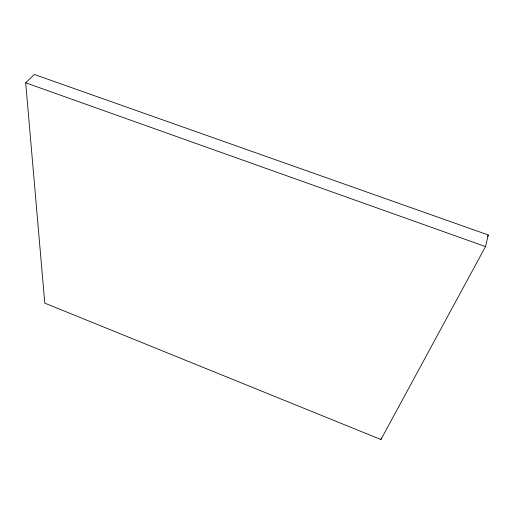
<?xml version="1.0" encoding="UTF-8"?>
<svg xmlns="http://www.w3.org/2000/svg" width="514" height="514" viewBox="0 0 514 514"><rect width="100%" height="100%" fill="white"/><g stroke="black" fill="none" stroke-linecap="round" stroke-linejoin="round"><path stroke-width="0.77" d="M485.499 246.585L488.3 234.988L34.316 74.472L25.7 82.799L44.776 303.138L380.945 439.528L485.499 246.585L25.7 82.799M380.945 439.528L381.394 438.024M487.542 236.395L488.3 234.988"/></g></svg>
